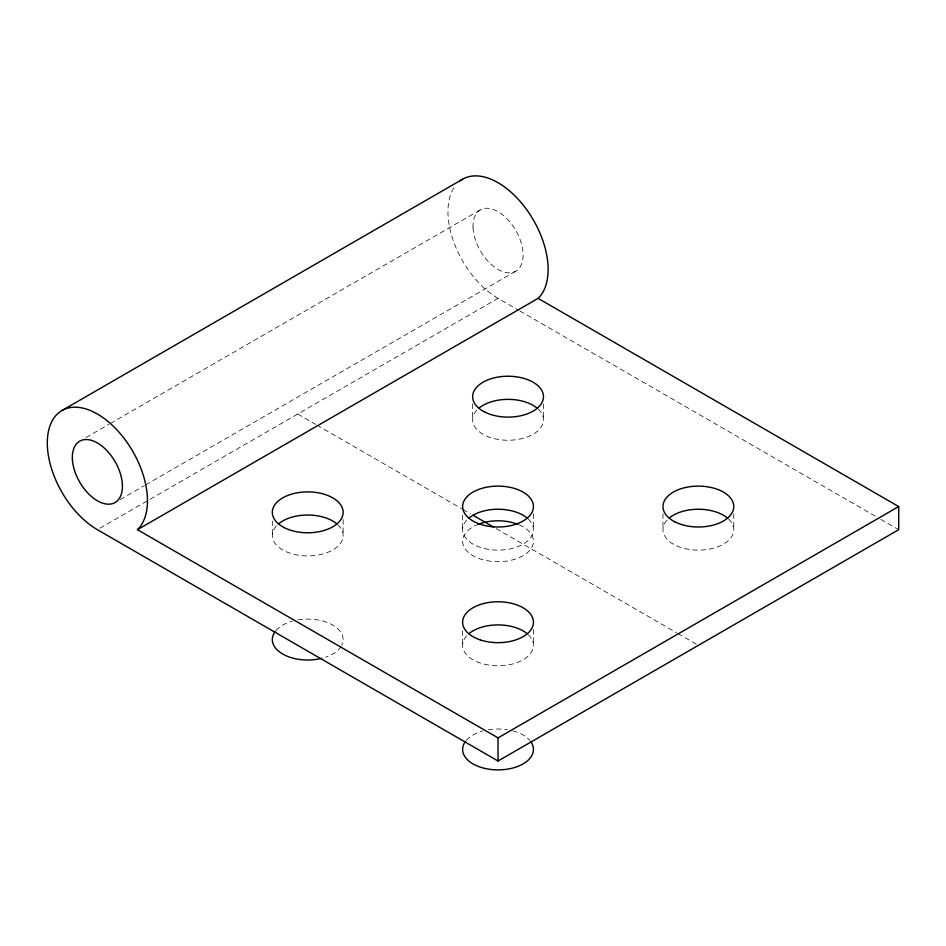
<?xml version="1.0" encoding="UTF-8"?>
<svg xmlns="http://www.w3.org/2000/svg" width="946" height="946" viewBox="0 0 946 946"><rect width="100%" height="100%" fill="white"/><g stroke="black" fill="none" stroke-linecap="round" stroke-linejoin="round"><path stroke-width="0.71" stroke-dasharray="4.73 3.55" d="M86.051 437.501L109.027 424.246M110.304 423.501L480.332 209.87M120.189 499.583L144.442 485.582M145.708 484.849L515.747 271.206M99.921 528.223L498.045 298.368L518.526 310.193M519.803 310.927L875.653 516.386M880.773 519.342L898.7 529.689M297.706 414.029L315.633 424.376M316.91 425.109L461.565 508.629M462.842 509.362L470.517 513.796M496.118 528.578L676.615 632.779M677.892 633.524L697.096 644.604M733.789 513.784L733.789 529.689M662.957 513.784L662.957 529.689M543.477 403.907L543.477 419.811M533.449 513.784L533.449 529.689M533.449 629.445L533.449 645.349M472.645 403.907L472.645 419.811M462.629 515.227L462.629 529.689M462.629 630.887L462.629 645.349M343.138 519.567L343.138 535.471M272.318 521.01L272.318 535.471M528.152 518.928A35.416 20.445 0 0 1 521.506 545.002A35.416 20.445 0 0 1 475.885 545.641A35.416 20.445 0 0 1 467.052 519.792M528.152 634.589A35.416 20.445 0 0 1 521.506 660.651A35.416 20.445 0 0 1 475.885 661.301A35.416 20.445 0 0 1 467.052 635.44M337.84 524.711A35.416 20.445 0 0 1 331.195 550.785A35.416 20.445 0 0 1 285.574 551.423A35.416 20.445 0 0 1 276.74 525.574M498.045 298.368A70.832 40.891 60 0 1 454.612 186.658M728.491 518.928A35.416 20.445 0 0 1 721.408 545.215A35.416 20.445 0 0 1 675.338 545.215A35.416 20.445 0 0 1 668.254 518.928M538.179 409.05A35.416 20.445 0 0 1 531.096 435.337A35.416 20.445 0 0 1 485.026 435.337A35.416 20.445 0 0 1 477.943 409.05M519.153 524.841A35.416 20.445 0 0 1 524.451 554.876A35.416 20.445 0 0 1 472.149 555.196A35.416 20.445 0 0 1 476.335 525.101M466.283 740.387A35.416 20.445 0 0 1 482.637 731.033M488.16 729.804A35.416 20.445 0 0 1 507.21 729.697M512.779 730.844A35.416 20.445 0 0 1 529.594 740.162M297.848 619.926A35.416 20.445 0 0 1 332.767 625.105A35.416 20.445 0 0 1 341.731 645.267M341.057 646.485A35.416 20.445 0 0 1 325.755 657.163M275.972 630.521A35.416 20.445 0 0 1 292.326 621.155M473.035 227.702A35.416 20.445 60 0 0 511.739 272.649A35.416 20.445 60 0 0 509.338 221.258A35.416 20.445 60 0 0 473.035 227.702"/><path stroke-width="1.42" d="M61.963 410.517L462.629 179.196M137.454 529.689L538.108 298.368L898.7 506.559L898.7 529.689L498.045 761.01L97.379 529.689A70.832 40.891 60 0 1 48.447 431.293A70.832 40.891 60 0 1 118.215 431.293A70.832 40.891 60 0 1 137.454 529.689L498.045 737.868L898.7 506.559M473.083 515.274L493.564 527.099M498.045 737.868L498.045 761.01M468.861 518.101A35.416 20.445 0 0 1 527.218 518.101M468.861 633.761A35.416 20.445 0 0 1 527.218 633.761M278.55 523.883A35.416 20.445 0 0 1 336.906 523.883M460.276 180.745A70.832 40.891 60 0 1 529.535 213.761A70.832 40.891 60 0 1 538.108 298.368M669.189 518.101A35.416 20.445 0 0 1 727.545 518.101M478.877 408.223A35.416 20.445 0 0 1 537.233 408.223M477.517 524.592A35.416 20.445 0 0 1 517.947 524.344M530.54 741.321A35.416 20.445 0 0 1 498.045 769.89A35.416 20.445 0 0 1 465.538 741.321M321.794 658.333A35.416 20.445 0 0 1 282.688 654.017A35.416 20.445 0 0 1 275.227 631.443M72.381 459.023A35.416 20.445 60 0 0 111.084 503.97A35.416 20.445 60 0 0 108.684 452.578A35.416 20.445 60 0 0 72.381 459.023M284.107 527.572A35.416 20.445 0 0 0 342.393 516.528A35.416 20.445 0 0 0 296.677 492.913A35.416 20.445 0 0 0 284.107 527.572M480.332 639.922A35.416 20.445 0 0 0 533.449 622.208A35.416 20.445 0 0 0 480.332 604.506A35.416 20.445 0 0 0 480.332 639.922M480.332 524.261A35.416 20.445 0 0 0 533.449 506.559A35.416 20.445 0 0 0 480.332 488.846A35.416 20.445 0 0 0 480.332 524.261M484.447 411.912A35.416 20.445 0 0 0 542.72 400.868A35.416 20.445 0 0 0 497.017 377.253A35.416 20.445 0 0 0 484.447 411.912M674.758 521.79A35.416 20.445 0 0 0 733.032 510.745A35.416 20.445 0 0 0 687.328 487.131A35.416 20.445 0 0 0 674.758 521.79"/></g></svg>
